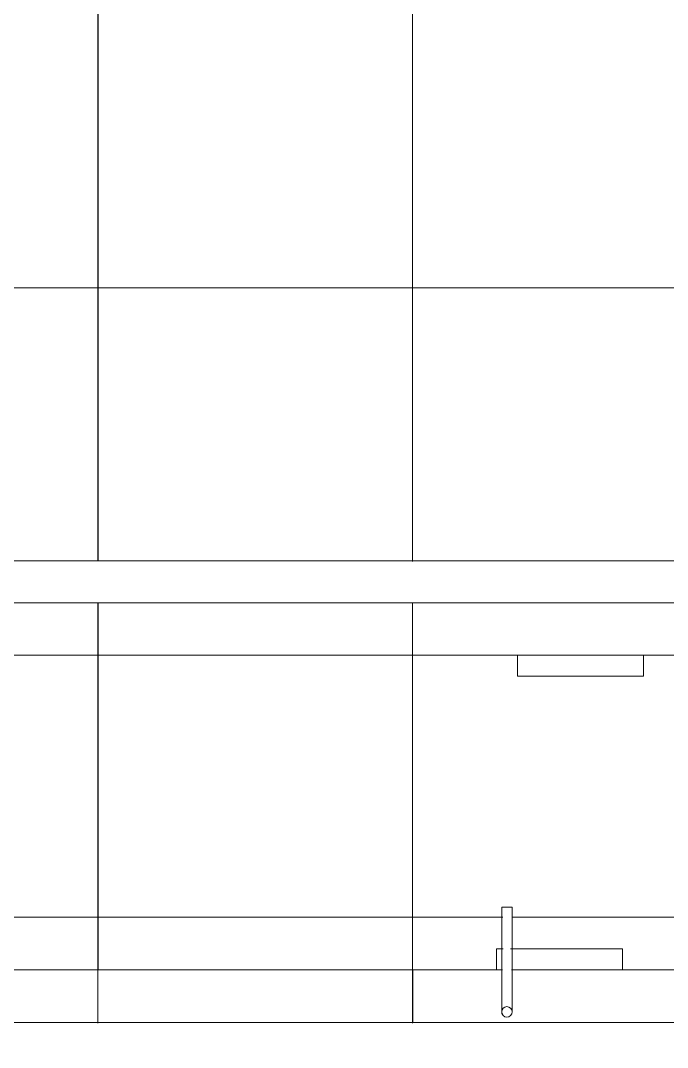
# Model space of a CAD drawing. Header units: millimetres. Extents: x -6467 to 105918, y -7090 to 92481.
# Drawn here: x 69576 to 70193, y 56907 to 57886 of the extents above; entities that cross this region are included whole.
import ezdxf

# ---------------------------------------------------------------- set-up
doc = ezdxf.new("R2010")
doc.units = ezdxf.units.MM
doc.layers.add('S-STRS-1', color=7, linetype='Continuous', lineweight=9, true_color=0xaaaaaa)
doc.layers.add('S-STRS-2', color=7, linetype='Continuous', lineweight=5, true_color=0xbfbfbf)
doc.layers.add('Ограждение', color=7, linetype='Continuous', lineweight=9)
pattern_1 = [(0, (72950, 55431.04), (0, 600), []), (90, (72950, 55431.04), (-600, 4e-14), [])]
pattern_2 = [(180, (69050, 58831.04), (-7e-14, -600), []), (270, (69050, 58831.04), (600, 4e-14), [])]

# ---------------------------------------------------------------- blocks, each defined once
blk = doc.blocks.new('О_Элемент поручня_Маршевый_Труба_ГОСТ 8732-78 - О_Элемент поручня_Маршевый_Труба_ГОСТ 8732-78-V117-АИ_План этажа Радиаторы_2')
at = {"layer": 'Ограждение'}
for p, q in [((-13.17, 0), (-3902.61, 0)), ((-3902.61, -40), (-13.17, -40))]:
    blk.add_line(p, q, dxfattribs=at)
blk = doc.blocks.new('О_Полоса_Трапеция прямоугольная_Прокат_ГОСТ 103-2006 - Крепежная пластина-V100-АИ_План этажа Радиаторы_2')
at = {"layer": 'Ограждение'}
for p, q in [((9550, 57281.04), (9550, 57261.04)), ((9670, 57261.04), (9670, 57281.04)), ((9550, 57261.04), (9670, 57261.04))]:
    blk.add_line(p, q, dxfattribs=at)
blk = doc.blocks.new('О_Элемент поручня_Маршевый_Труба_ГОСТ 8732-78 - О_Элемент поручня_Маршевый_Труба_ГОСТ 8732-78-V103-АИ_План этажа Радиаторы_2')
at = {"layer": 'Ограждение'}
blk.add_line((-13.17, 0), (-3902.61, 0), dxfattribs=at)
blk = doc.blocks.new('О_Полоса_Трапеция прямоугольная_Прокат_ГОСТ 103-2006 - Крепежная пластина-V99-АИ_План этажа Радиаторы_2')
at = {"layer": 'Ограждение'}
for p, q in [((8650, 57281.04), (8650, 57261.04)), ((8770, 57261.04), (8770, 57281.04)), ((8650, 57261.04), (8756.46, 57261.04)), ((8763.54, 57261.04), (8770, 57261.04))]:
    blk.add_line(p, q, dxfattribs=at)
blk = doc.blocks.new('О_Кронштейн_Форма Г_Круг_ГОСТ 2590-2006 - О_Кронштейн_Форма Г_Круг_ГОСТ 2590-2006-18996168-АИ_План этажа Радиаторы_2')
at = {"layer": 'Ограждение'}
for p, q in [((7755, 57221.04), (7755, 57296.04)), ((7765, 57296.04), (7765, 57221.04)), ((7755, 57221.04), (7760, 57221.04)), ((7760, 57221.04), (7765, 57221.04))]:
    blk.add_line(p, q, dxfattribs=at)
at = {"layer": 'Ограждение', "flags": 128}
for points in [[(7755, 57296.04), (7755, 57312.42), (7755, 57320.79), (7755, 57321.04)], [(7765, 57321.04), (7765, 57314.93), (7765, 57299.58), (7765, 57296.04)]]:
    blk.add_lwpolyline(points, dxfattribs=at)
at = {"layer": 'Ограждение'}
for start, end in [(90, 270), (270, 90)]:
    blk.add_arc((7760, 57321.04), 5, start, end, dxfattribs=at)
blk = doc.blocks.new('О_Кронштейн_Форма Г_Круг_ГОСТ 2590-2006 - О_Кронштейн_Форма Г_Круг_ГОСТ 2590-2006-V98-АИ_План этажа Радиаторы_2')
at = {"layer": 'Ограждение'}
for p, q in [((7755, 57221.04), (7755, 57296.04)), ((7765, 57296.04), (7765, 57221.04)), ((7755, 57221.04), (7755.17, 57221.04)), ((7764.83, 57221.04), (7765, 57221.04))]:
    blk.add_line(p, q, dxfattribs=at)
at = {"layer": 'Ограждение', "flags": 128}
for points in [[(7755, 57296.04), (7755, 57312.42), (7755, 57320.79), (7755, 57321.04)], [(7765, 57321.04), (7765, 57314.93), (7765, 57299.58), (7765, 57296.04)]]:
    blk.add_lwpolyline(points, dxfattribs=at)
at = {"layer": 'Ограждение'}
for start, end in [(135, 225), (345, 30), (300, 315)]:
    blk.add_arc((7760, 57321.04), 5, start, end, dxfattribs=at)

msp = doc.modelspace()

# ---------------------------------------------------------------- hatches: boundary and pattern name
at = {"layer": 'S-STRS-2'}
h = msp.add_hatch(dxfattribs=at)
h.set_pattern_fill('FP_19', color=256, style=0, pattern_type=2)
h.set_pattern_definition(pattern_2)
h.paths.add_polyline_path([(69350, 57281.04), (69650, 57281.04), (69650, 57331.04), (69350, 57331.04)])
h.paths.add_polyline_path([(69350, 57371.04), (69650, 57371.04), (69650, 58721.04), (69350, 58721.04), (69350, 57410.28)])
h.paths.add_polyline_path([(69350, 58761.04), (69650, 58761.04), (69650, 58831.04), (69350, 58831.04), (69350, 58818.14)])
h = msp.add_hatch(dxfattribs=at)
h.set_pattern_fill('FP_19', color=256, style=0, pattern_type=2)
h.set_pattern_definition(pattern_2)
h.paths.add_polyline_path([(69667.72, 57281.04), (69950, 57281.04), (69950, 57331.04), (69650, 57331.04), (69650, 57281.04), (69659.96, 57281.04)])
h.paths.add_polyline_path([(69683.61, 57371.04), (69950, 57371.04), (69950, 58721.04), (69650, 58721.04), (69650, 57371.04), (69667.72, 57371.04)])
h.paths.add_polyline_path([(69950, 58761.04), (69950, 58831.04), (69650, 58831.04), (69650, 58761.04)])
h = msp.add_hatch(dxfattribs=at)
h.set_pattern_fill('FP_19', color=256, style=0, pattern_type=2)
h.set_pattern_definition(pattern_2)
h.paths.add_polyline_path([(69950, 57281.04), (70250, 57281.04), (70250, 57331.04), (69950, 57331.04)])
h.paths.add_polyline_path([(70098.86, 57371.04), (70250, 57371.04), (70250, 58721.04), (69950, 58721.04), (69950, 57371.04)])
h.paths.add_polyline_path([(70250, 58761.04), (70250, 58831.04), (69950, 58831.04), (69950, 58761.04)])
h = msp.add_hatch(dxfattribs=at)
h.set_pattern_fill('FP_18', color=256, style=0, pattern_type=2)
h.set_pattern_definition([(180, (69050, 58831.04), (7e-14, -600), []), (270, (69050, 58831.04), (600, 4e-14), [])])
h.paths.add_polyline_path([(69350, 56981.04), (69650, 56981.04), (69650, 57281.04), (69350, 57281.04), (69350, 57058.32)])
h = msp.add_hatch(dxfattribs=at)
h.set_pattern_fill('FP_19', color=256, style=0, pattern_type=2)
h.set_pattern_definition(pattern_2)
h.paths.add_polyline_path([(69950, 56981.04), (69950, 57281.04), (69650, 57281.04), (69650, 56981.04), (69683.61, 56981.04)])
h = msp.add_hatch(dxfattribs=at)
h.set_pattern_fill('FP_19', color=256, style=0, pattern_type=2)
h.set_pattern_definition(pattern_2)
h.paths.add_polyline_path([(70030, 56981.04), (70030, 57001.04), (70035.17, 57001.04), (70036.46, 57041.04), (70044.83, 57041.04), (70044.83, 57001.04), (70150, 57001.04), (70150, 56981.04), (70250, 56981.04), (70250, 57281.04), (70170, 57281.04), (70170, 57261.04), (70050, 57261.04), (70050, 57281.04), (69950, 57281.04), (69950, 56981.04)])
h = msp.add_hatch(dxfattribs=at)
h.set_pattern_fill('FP_17', color=256, style=0, pattern_type=2)
h.set_pattern_definition(pattern_1)
h.paths.add_polyline_path([(69350, 55431.04), (69650, 55431.04), (69650, 55501.04), (69350, 55501.04)])
h.paths.add_polyline_path([(69350, 55541.04), (69650, 55541.04), (69650, 56891.04), (69350, 56891.04), (69350, 56002.42)])
h.paths.add_polyline_path([(69350, 56931.04), (69650, 56931.04), (69650, 56981.04), (69350, 56981.04)])
h = msp.add_hatch(dxfattribs=at)
h.set_pattern_fill('FP_17', color=256, style=0, pattern_type=2)
h.set_pattern_definition(pattern_1)
h.paths.add_polyline_path([(69650, 55431.04), (69950, 55431.04), (69950, 55501.04), (69650, 55501.04)])
h.paths.add_polyline_path([(69950, 55541.04), (69950, 56891.04), (69650, 56891.04), (69650, 55541.04)])
h.paths.add_polyline_path([(69950, 56931.04), (69950, 56981.04), (69650, 56981.04), (69650, 56931.04), (69683.61, 56931.04)])
h = msp.add_hatch(dxfattribs=at)
h.set_pattern_fill('FP_17', color=256, style=0, pattern_type=2)
h.set_pattern_definition(pattern_1)
h.paths.add_polyline_path([(69950, 55431.04), (70250, 55431.04), (70250, 55501.04), (69950, 55501.04)])
h.paths.add_polyline_path([(69950, 55541.04), (70250, 55541.04), (70250, 56891.04), (69950, 56891.04), (69950, 56002.42)])
h.paths.add_polyline_path([(70250, 56931.04), (70250, 56981.04), (70044.83, 56981.04), (70043.54, 56966.04), (70035.17, 56966.04), (70035.17, 56981.04), (69950, 56981.04), (69950, 56931.04), (70098.86, 56931.04)])
h.paths.add_polyline_path([(70040, 56936.04), (70036.46, 56939.21), (70036.46, 56943.33), (70042.5, 56945.37), (70042.1, 56936.91), (70041.29, 56936.58)])
h.paths.add_polyline_path([(70044.98, 56950.79), (70035.67, 56954.77), (70037.5, 56956.97), (70044.26, 56955.22), (70044.83, 56951.72)])

# ---------------------------------------------------------------- linework, layer by layer
at = {"layer": 'S-STRS-1'}
for p, q in [((69650, 58721.04), (69650, 57370.73)), ((69650, 58721.04), (69650, 57370.73)), ((69950, 58721.04), (69950, 57370.54)), ((69950, 58721.04), (69950, 57370.54)), ((69650, 57331.35), (69650, 57281.04)), ((69650, 57331.35), (69650, 57281.04)), ((69950, 57331.54), (69950, 57281.04)), ((69950, 57331.54), (69950, 57281.04)), ((69350, 57281.04), (69650, 57281.04)), ((69650, 57281.04), (69650, 56981.04)), ((69650, 57281.04), (69650, 56981.04)), ((69650, 57281.04), (69950, 57281.04)), ((69950, 57281.04), (69950, 56981.04)), ((69950, 57281.04), (69950, 56981.04)), ((69950, 57281.04), (70250, 57281.04)), ((69650, 56981.04), (69350, 56981.04)), ((69950, 56981.04), (69650, 56981.04)), ((69650, 56930.31), (69650, 56981.04)), ((69650, 56930.31), (69650, 56981.04)), ((70035.83, 56981.04), (69950, 56981.04)), ((69950, 56930.2), (69950, 56981.04)), ((69950, 56930.2), (69950, 56981.04)), ((70250, 56981.04), (70044.33, 56981.04))]:
    msp.add_line(p, q, dxfattribs=at)

# ---------------------------------------------------------------- block references
at = {"layer": 'Ограждение', "rotation": 180}
for name, p in [('О_Элемент поручня_Маршевый_Труба_ГОСТ 8732-78 - О_Элемент поручня_Маршевый_Труба_ГОСТ 8732-78-V117-АИ_План этажа Радиаторы_2', (69042.11, 57331.04)), ('О_Кронштейн_Форма Г_Круг_ГОСТ 2590-2006 - О_Кронштейн_Форма Г_Круг_ГОСТ 2590-2006-18996168-АИ_План этажа Радиаторы_2', (77800, 114262.08)), ('О_Кронштейн_Форма Г_Круг_ГОСТ 2590-2006 - О_Кронштейн_Форма Г_Круг_ГОСТ 2590-2006-V98-АИ_План этажа Радиаторы_2', (77800, 114262.08)), ('О_Полоса_Трапеция прямоугольная_Прокат_ГОСТ 103-2006 - Крепежная пластина-V99-АИ_План этажа Радиаторы_2', (78800, 114262.08))]:
    msp.add_blockref(name, p, dxfattribs=at)
at = {"layer": 'Ограждение'}
for name, p in [('О_Полоса_Трапеция прямоугольная_Прокат_ГОСТ 103-2006 - Крепежная пластина-V100-АИ_План этажа Радиаторы_2', (60500, 0)), ('О_Элемент поручня_Маршевый_Труба_ГОСТ 8732-78 - О_Элемент поручня_Маршевый_Труба_ГОСТ 8732-78-V103-АИ_План этажа Радиаторы_2', (72957.89, 56931.04))]:
    msp.add_blockref(name, p, dxfattribs=at)

doc.saveas('drawing.dxf')
